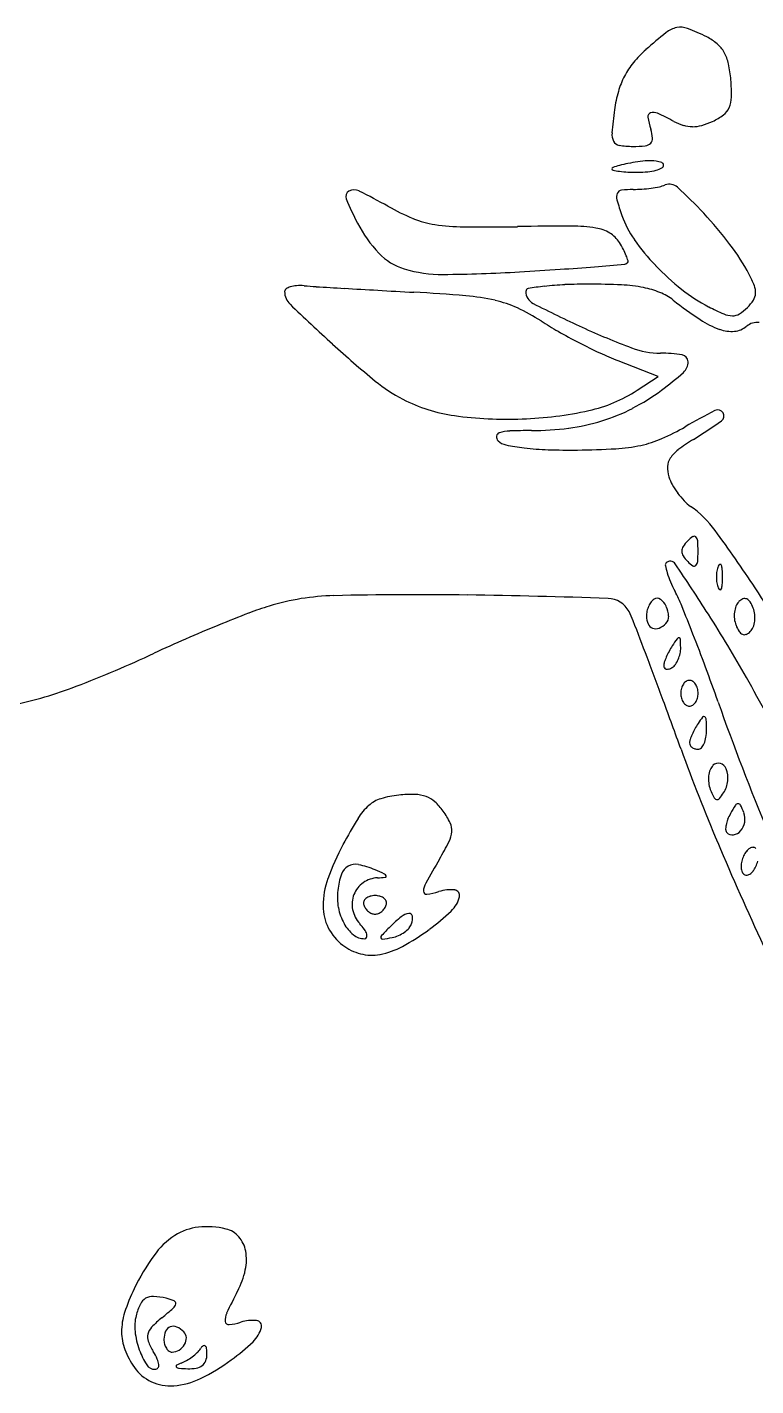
# Model space of a CAD drawing. Header units: millimetres. Extents: x 56222 to 3066687, y -650199 to -121287.
# Drawn here: x 140372.764 to 140373.82, y -185770.054 to -185768.083 of the extents above; entities that cross this region are included whole.
import ezdxf

# ---------------------------------------------------------------- set-up
doc = ezdxf.new("R2010")
doc.units = ezdxf.units.MM
doc.header["$MEASUREMENT"] = 0
doc.layers.add('$TD_AUDIT_GENERATED_(A0BDF17)', color=32, linetype='Continuous', lineweight=30)

msp = doc.modelspace()

# ---------------------------------------------------------------- linework, layer by layer
at = {"layer": '$TD_AUDIT_GENERATED_(A0BDF17)', "linetype": 'Continuous', "lineweight": 25, "ltscale": 2}
for p, q in [((140373.6786, -185768.5898), (140373.6204, -185768.5669)), ((140373.6481, -185768.6098), (140373.6786, -185768.5898))]:
    msp.add_line(p, q, dxfattribs=at)
for centre, radius, start, end in [((140374.1096, -185768.6177), 0.6733, 128.5426, 131.781), ((140373.7131, -185768.1199), 0.0369, 101.722, 128.5426), ((140373.7113, -185768.1112), 0.028, 68.9455, 101.7221), ((140373.6112, -185768.3712), 0.3066, 63.2816, 68.9454), ((140373.7154, -185768.164), 0.0747, 49.3471, 63.2816), ((140373.7339, -185768.1425), 0.0464, 29.4352, 49.347), ((140373.7744, -185768.2425), 0.1702, 131.781, 140.6091), ((140373.7219, -185768.1493), 0.0601, 12.4177, 29.4353), ((140373.7315, -185768.2073), 0.1147, 140.6092, 152.4753), ((140373.6094, -185768.1741), 0.1753, 4.7601, 12.4177), ((140373.7343, -185768.2087), 0.1179, 152.4754, 164.1577), ((140373.5311, -185768.1806), 0.2539, 359.036, 4.7602), ((140373.8027, -185768.2281), 0.189, 164.1577, 172.3599), ((140373.7458, -185768.1842), 0.0392, 336.2646, 359.036), ((140374.3893, -185768.3068), 0.7808, 172.3599, 174.8327), ((140373.6694, -185768.2129), 0.00566, 108.427, 188.3351), ((140373.6719, -185768.2204), 0.0136, 65.3784, 108.4271), ((140373.4976, -185768.6008), 0.432, 61.8428, 65.3783), ((140373.7227, -185768.1432), 0.0842, 294.4932, 306.9332), ((140373.7573, -185768.1892), 0.0266, 306.9333, 336.2646), ((140373.7731, -185768.1977), 0.1105, 188.335, 197.6066), ((140373.6059, -185768.2508), 0.065, 5.7839, 17.6066), ((140373.7359, -185768.1556), 0.073, 241.8427, 253.5205), ((140373.7282, -185768.1816), 0.0458, 253.5204, 270.073), ((140373.7282, -185768.1763), 0.0512, 270.0731, 285.5815), ((140373.7131, -185768.1222), 0.1073, 285.5815, 294.4932), ((140373.6343, -185768.2385), 0.0227, 174.8327, 206.6073), ((140373.6237, -185768.2439), 0.0108, 206.6073, 261.1959), ((140373.6584, -185768.2416), 0.0136, 275.9995, 314.0917), ((140373.6618, -185768.2451), 0.00877, 314.0916, 5.7838), ((140373.642, -185768.1252), 0.1309, 261.196, 269.9978), ((140373.642, -185768.0858), 0.1704, 269.9977, 275.9996), ((140373.6139, -185768.2888), 0.00225, 108.5114, 179.9977), ((140373.6136, -185768.2888), 0.00194, 179.9978, 259.2509), ((140373.6711, -185768.4599), 0.1827, 105.4061, 108.5115), ((140373.6431, -185768.1329), 0.1606, 259.2509, 262.6565), ((140373.6661, -185768.4417), 0.1638, 101.0578, 105.406), ((140373.6938, -185768.5833), 0.3081, 98.3473, 101.0578), ((140373.6696, -185768.4181), 0.1412, 92.4889, 98.3473), ((140373.6665, -185768.3477), 0.0707, 82.6566, 92.489), ((140373.6557, -185768.2184), 0.0749, 275.9673, 285.4061), ((140373.6705, -185768.3166), 0.0394, 69.9217, 82.6565), ((140373.6633, -185768.2462), 0.046, 285.406, 296.846), ((140373.6827, -185768.2833), 0.00384, 359.9978, 69.9218), ((140373.6821, -185768.2833), 0.00447, 296.846, 359.9977), ((140373.6421, -185768.1411), 0.1524, 262.6565, 267.2256), ((140373.6491, -185767.9965), 0.2971, 267.2256, 269.9977), ((140373.6491, -185768.1555), 0.1381, 269.9978, 275.9673), ((140373.695, -185768.328), 0.0171, 47.5339, 110.9913), ((140373.2346, -185768.3289), 0.00892, 119.0805, 202.1974), ((140373.2379, -185768.3349), 0.0158, 63.6347, 119.0804), ((140372.8606, -185769.0963), 0.8655, 60.4965, 63.6347), ((140373.6318, -185768.3297), 0.0135, 156.644, 195.9828), ((140373.6265, -185768.3274), 0.00773, 97.6265, 156.644), ((140373.6425, -185768.4468), 0.1282, 89.9977, 97.6265), ((140373.6425, -185768.1526), 0.1659, 269.9977, 274.3377), ((140373.639, -185768.1066), 0.2121, 274.3377, 277.9475), ((140373.6419, -185768.1272), 0.1913, 277.9475, 281.6237), ((140373.6694, -185768.2613), 0.0544, 281.6237, 290.9914), ((140373.2313, -185768.8347), 0.704, 43.1668, 47.534), ((140373.6272, -185768.1687), 0.433, 202.1974, 207.3422), ((140373.4428, -185768.0673), 0.3167, 240.4965, 247.8063), ((140374.0311, -185768.2153), 0.4289, 195.9829, 199.2164), ((140373.4121, -185768.2799), 0.1908, 207.3421, 223.4439), ((140373.377, -185768.2285), 0.1427, 247.8063, 261.0761), ((140373.3989, -185768.0895), 0.2833, 261.0761, 269.5101), ((140373.7596, -185768.3099), 0.1413, 199.2163, 215.16), ((140373.3383, -185768.7343), 0.5572, 37.0925, 43.1668), ((140373.4223, -185765.3449), 3.0281, 269.5101, 270.9933), ((140373.5504, -185772.7301), 4.3583, 89.9611, 90.9933), ((140373.5532, -185768.5994), 0.2276, 81.1142, 89.9611), ((140373.5797, -185768.4301), 0.0562, 59.2666, 81.1142), ((140373.587, -185768.4177), 0.0418, 31.9829, 59.2666), ((140373.4841, -185768.482), 0.1632, 27.9222, 31.9829), ((140373.5463, -185768.449), 0.0927, 21.7222, 27.9221), ((140373.9164, -185768.1995), 0.3331, 215.16, 223.5622), ((140373.5206, -185768.5965), 0.3287, 28.0733, 37.0925), ((140373.3342, -185768.3537), 0.0835, 223.4439, 253.3072), ((140372.5251, -185755.6602), 12.8144, 274.75129, 274.94793), ((140373.6298, -185768.4206), 0.00621, 274.9479, 314.9977), ((140373.5608, -185768.4432), 0.0771, 15.9115, 21.7221), ((140373.6321, -185768.4229), 0.003, 314.9978, 15.9116), ((140373.9343, -185768.1824), 0.3579, 223.5622, 231.7609), ((140373.3653, -185768.2499), 0.1919, 253.3072, 270.4925), ((140373.3478, -185766.2167), 2.2252, 270.4925, 273.3453), ((140373.114, -185762.2169), 6.2318, 273.34531, 273.88641), ((140373.3106, -185765.1106), 3.3314, 273.8865, 274.7512), ((140373.6751, -185768.5141), 0.1536, 21.3765, 28.0734), ((140373.1417, -185768.4666), 0.00475, 124.3646, 179.9979), ((140373.1624, -185768.4666), 0.0255, 179.9978, 226.2325), ((140373.1515, -185768.4811), 0.0222, 106.622, 124.3645), ((140373.1568, -185768.4988), 0.0407, 93.5998, 106.6222), ((140373.159, -185768.5328), 0.0748, 85.3442, 93.5999), ((140373.2355, -185767.5931), 0.868, 265.3443, 266.5069), ((140374.3315, -185749.6365), 18.8581, 266.50701, 266.63122), ((140374.2941, -185750.2718), 18.2216, 266.63129, 266.78439), ((140374.6394, -185744.1264), 24.3768, 266.78446, 266.90753), ((140373.1859, -185771.0297), 2.5658, 85.2229, 86.9076), ((140373.4909, -185768.4664), 0.00419, 99.1355, 179.9978), ((140373.5064, -185768.4664), 0.0197, 179.9978, 242.8722), ((140373.5706, -185768.9623), 0.5065, 96.4514, 99.1355), ((140373.5614, -185768.881), 0.4246, 92.4306, 96.4514), ((140373.5787, -185769.2869), 0.831, 89.9977, 92.4306), ((140373.5786, -185769.4277), 0.9717, 87.2429, 89.9978), ((140373.6143, -185768.6884), 0.2316, 79.2488, 87.2429), ((140373.6345, -185768.5819), 0.1231, 67.7287, 79.2487), ((140373.6499, -185768.5443), 0.0825, 52.1824, 67.7287), ((140373.8644, -185768.2711), 0.245, 231.7609, 242.6534), ((140373.7934, -185768.4678), 0.0266, 356.8538, 21.3766), ((140375.4875, -185766.0392), 3.3868, 226.2325, 227.6628), ((140373.3737, -185768.7825), 0.3108, 77.2519, 85.2229), ((140373.4068, -185768.636), 0.1605, 65.0639, 77.2518), ((140374.3212, -185766.876), 1.8067, 242.8723, 245.3792), ((140374.1066, -185767.9559), 0.6624, 232.1824, 236.3567), ((140373.9105, -185768.182), 0.3453, 242.6534, 246.6607), ((140373.761, -185768.4428), 0.0665, 314.9977, 327.0643), ((140373.8002, -185768.4682), 0.0197, 327.0643, 356.8538), ((140373.3575, -185768.7421), 0.2776, 56.9765, 65.064), ((140373.8109, -185768.4002), 0.1287, 236.3567, 250.4146), ((140373.787, -185768.4683), 0.0335, 246.6607, 268.882), ((140373.7867, -185768.4833), 0.0185, 268.8822, 302.0128), ((140373.762, -185768.4438), 0.0651, 302.0128, 314.9977), ((140373.759, -185768.1244), 0.4591, 236.9765, 240.5714), ((140373.982, -185767.7291), 0.913, 240.5714, 242.7208), ((140374.0353, -185767.4998), 1.1205, 245.3792, 249.3485), ((140373.7851, -185768.4728), 0.0516, 250.4146, 274.7169), ((140373.7867, -185768.4926), 0.0317, 274.7168, 309.6879), ((140373.8227, -185768.5359), 0.0246, 84.2875, 129.6879), ((140374.3533, -185767.2841), 1.7028, 227.6629, 230.4153), ((140373.9806, -185767.7318), 0.91, 242.7209, 244.8717), ((140373.7826, -185768.1539), 0.4437, 244.8718, 248.5526), ((140373.6821, -185768.4371), 0.1188, 249.3484, 269.9977), ((140373.682, -185768.7438), 0.1879, 80.4008, 89.9977), ((140373.7117, -185768.5687), 0.0103, 1.4532, 80.4009), ((140373.409, -185768.2401), 0.4604, 306.5878, 311.6978), ((140373.702, -185768.5689), 0.02, 311.6978, 1.4531), ((140373.4117, -185768.423), 0.225, 230.4153, 242.6533), ((140373.4152, -185768.4162), 0.2326, 242.6534, 262.0886), ((140373.5336, -185768.4351), 0.2089, 282.3068, 303.2315), ((140373.4983, -185768.3603), 0.3106, 297.4308, 306.5878), ((140373.4603, -185768.099), 0.5529, 272.1873, 282.3068), ((140373.5171, -185768.3967), 0.2697, 287.2497, 297.4308), ((140374.1265, -185769.36), 0.8082, 116.8931, 120.3698), ((140373.7651, -185768.6474), 0.00922, 32.8411, 116.8931), ((140373.7656, -185768.6471), 0.00865, 305.2181, 32.8411), ((140373.46, -185768.0932), 0.5587, 262.0887, 272.1873), ((140373.4948, -185768.252), 0.4163, 269.9977, 277.4555), ((140373.5113, -185768.3779), 0.2894, 277.4555, 287.2497), ((140373.5565, -185768.3872), 0.3193, 293.558, 300.3696), ((140373.3095, -185768.0009), 0.7996, 301.7152, 305.218), ((140373.45, -185768.6771), 0.00591, 106.8543, 172.3744), ((140373.452, -185768.6774), 0.00795, 172.3744, 224.9977), ((140373.4624, -185768.667), 0.0226, 224.9978, 258.377), ((140373.4657, -185768.7289), 0.06, 92.136, 106.8543), ((140373.4948, -185769.5092), 0.8409, 89.9978, 92.136), ((140373.6194, -185768.5315), 0.1619, 282.235, 293.558), ((140373.8952, -185768.9488), 0.3147, 121.7152, 126.6529), ((140373.5209, -185768.3823), 0.3133, 258.3771, 263.2643), ((140373.5337, -185768.2743), 0.4221, 263.2643, 267.9954), ((140373.5515, -185767.7668), 0.9298, 267.9954, 270.6166), ((140373.5488, -185767.5206), 1.176, 270.6166, 273.3349), ((140373.6034, -185768.4576), 0.2375, 273.3349, 282.2351), ((140373.7358, -185768.7345), 0.0475, 126.6528, 146.594), ((140373.7352, -185768.7222), 0.0431, 177.6087, 197.5271), ((140373.716, -185768.7214), 0.0238, 146.594, 177.6086), ((140373.754, -185768.7163), 0.0628, 197.5272, 208.9187), ((140373.7996, -185768.6911), 0.1148, 208.9187, 216.1669), ((140373.7995, -185768.6912), 0.1147, 216.167, 223.4171), ((140373.7615, -185768.7272), 0.0624, 223.4171, 234.8569), ((140373.6366, -185768.9046), 0.1546, 36.2732, 54.8569), ((140373.7546, -185768.8613), 0.0468, 123.168, 134.9977), ((140373.7309, -185768.8251), 0.0035, 44.9977, 123.168), ((140373.7271, -185768.8289), 0.00888, 4.1703, 44.9977), ((140372.0378, -185770.0778), 2.1376, 33.5488, 36.2732), ((140373.7251, -185768.8432), 0.0123, 146.363, 179.9978), ((140373.7251, -185768.8432), 0.0123, 179.9977, 213.6324), ((140373.7591, -185768.8659), 0.0532, 134.9978, 146.363), ((140373.5306, -185768.8432), 0.2059, 359.9977, 4.1703), ((140373.5306, -185768.8432), 0.2059, 355.8252, 359.9977), ((140373.6935, -185768.8634), 0.00449, 134.9977, 191.676), ((140373.6963, -185768.8663), 0.0085, 34.1027, 134.9978), ((140371.0975, -185770.626), 3.147, 32.5083, 34.1027), ((140373.7591, -185768.8206), 0.0532, 213.6324, 224.9977), ((140373.7546, -185768.8252), 0.0468, 224.9977, 236.8275), ((140373.7271, -185768.8576), 0.00888, 314.9978, 355.8252), ((140373.7705, -185768.867), 0.00517, 118.3501, 158.0232), ((140373.7688, -185768.8638), 0.0015, 21.9723, 118.3502), ((140373.7966, -185768.8421), 0.1098, 191.676, 197.2626), ((140373.8152, -185768.8364), 0.1293, 197.2627, 203.2984), ((140373.7309, -185768.8614), 0.0035, 236.8275, 314.9978), ((140373.8193, -185768.8807), 0.0562, 171.2978, 179.9978), ((140373.8193, -185768.8807), 0.0562, 179.9977, 188.6977), ((140373.7953, -185768.877), 0.0319, 158.0233, 171.2979), ((140373.7509, -185768.871), 0.0208, 4.0059, 21.9723), ((140373.6127, -185768.8807), 0.1593, 359.9977, 4.006), ((140373.6127, -185768.8807), 0.1593, 355.9895, 359.9977), ((140373.8991, -185768.8002), 0.2207, 203.2984, 207.3421), ((140373.4755, -185769.0193), 0.2563, 22.1557, 27.3421), ((140373.7953, -185768.8844), 0.0319, 188.6976, 201.9722), ((140373.7705, -185768.8944), 0.00517, 201.9722, 241.6454), ((140373.7688, -185768.8976), 0.0015, 241.6453, 338.0232), ((140373.7509, -185768.8904), 0.0208, 338.0232, 355.9896), ((140371.3193, -185770.5543), 2.9997, 30.9614, 33.5488), ((140373.2171, -185769.2589), 0.3513, 91.409, 106.9435), ((140373.3288, -185773.7974), 4.8911, 89.1424, 91.409), ((140373.235, -185780.0641), 11.1586, 88.09473, 89.14255), ((140373.6048, -185768.9474), 0.0357, 27.9168, 88.0948), ((140373.6961, -185768.9369), 0.0342, 143.7706, 155.8225), ((140373.6807, -185768.9257), 0.0152, 121.7153, 143.7707), ((140373.677, -185768.9197), 0.0082, 53.6601, 121.7152), ((140373.6657, -185768.9351), 0.0274, 25.7573, 53.6601), ((140373.8087, -185768.9296), 0.0185, 134.9977, 158.7315), ((140373.8088, -185768.9296), 0.0186, 112.692, 134.9976), ((140373.8043, -185768.9189), 0.00694, 66.2025, 112.6921), ((140373.8026, -185768.9227), 0.0111, 31.9844, 66.2025), ((140373.7684, -185768.9441), 0.0515, 20.9913, 31.9844), ((140373.8211, -185770.8551), 2.0582, 110.963, 112.2663), ((140373.2463, -185769.3545), 0.4513, 106.9435, 110.9629), ((140373.5277, -185768.9882), 0.123, 20.9587, 27.9168), ((140373.695, -185768.9376), 0.0334, 167.2027, 179.9977), ((140373.6877, -185768.9376), 0.0261, 179.9978, 204.9349), ((140373.7005, -185768.9389), 0.0391, 155.8227, 167.2028), ((140373.6799, -185768.9382), 0.0141, 314.9978, 2.514), ((140373.6572, -185768.9392), 0.0367, 2.514, 25.7572), ((140371.1168, -185769.9797), 2.803, 21.2584, 22.1556), ((140372.0485, -185770.02), 2.0194, 29.4711, 32.5083), ((140373.8307, -185768.9368), 0.0418, 173.0248, 186.4284), ((140373.8264, -185768.9372), 0.0374, 186.4283, 200.9913), ((140373.8255, -185768.9361), 0.0365, 158.7316, 173.0249), ((140373.7815, -185768.9391), 0.0374, 6.4283, 20.9913), ((140373.7772, -185768.9396), 0.0418, 353.0248, 6.4284), ((140373.9129, -185771.0791), 2.3002, 112.2664, 113.564), ((140361.8127, -185773.4755), 12.6679, 20.70283, 20.9586), ((140373.6748, -185768.9436), 0.012, 204.935, 249.5737), ((140373.6752, -185768.9428), 0.0129, 249.5737, 292.1851), ((140373.6688, -185768.9271), 0.0298, 292.1853, 314.9977), ((140373.8396, -185768.9322), 0.0515, 200.9913, 211.9844), ((140373.8053, -185768.9536), 0.0111, 211.9845, 246.2025), ((140373.7991, -185768.9467), 0.0186, 292.692, 314.9976), ((140373.7992, -185768.9467), 0.0185, 314.9977, 338.7315), ((140373.7824, -185768.9402), 0.0365, 338.7316, 353.0249), ((140373.7845, -185770.7847), 1.9791, 113.564, 115.0165), ((140373.7894, -185769.039), 0.1076, 147.1252, 152.0168), ((140373.96, -185769.1493), 0.3107, 144.7823, 147.1251), ((140373.7085, -185768.9718), 0.00287, 79.0214, 144.7822), ((140373.7086, -185768.9713), 0.00236, 3.2894, 79.0216), ((140373.4653, -185768.9852), 0.246, 0.5166, 3.2891), ((140370.9037, -185770.0626), 3.0317, 20.2839, 21.2584), ((140373.8036, -185768.9574), 0.00694, 246.2025, 292.6921), ((140372.2278, -185767.4488), 1.7022, 290.8866, 295.0165), ((140365.96, -185771.9081), 8.2344, 20.23734, 20.70281), ((140373.7754, -185769.0331), 0.0924, 156.9018, 161.8819), ((140373.7895, -185769.0391), 0.1077, 152.0168, 156.9018), ((140373.6719, -185768.9849), 0.039, 324.8211, 336.9018), ((140373.666, -185768.9824), 0.0454, 336.9018, 348.2126), ((140373.6708, -185768.9834), 0.0406, 348.2125, 0.5165), ((140373.7043, -185769.0098), 0.0176, 161.8819, 178.9133), ((140373.6921, -185769.0096), 0.00543, 178.9132, 214.6758), ((140373.691, -185769.0103), 0.00407, 214.676, 259.0215), ((140373.6918, -185769.0066), 0.00791, 259.0214, 288.3145), ((140373.6872, -185768.9927), 0.0226, 288.3145, 301.7152), ((140373.6904, -185768.9979), 0.0164, 301.7153, 324.821), ((140370.4358, -185770.2355), 3.5305, 19.4147, 20.284), ((140372.6053, -185768.4381), 0.6433, 282.3472, 290.8865), ((140373.7321, -185769.0474), 0.0203, 146.3076, 165.1554), ((140373.7274, -185769.0442), 0.0147, 123.7162, 146.3076), ((140373.724, -185769.0392), 0.00858, 89.9978, 123.7162), ((140373.724, -185769.0392), 0.00858, 56.2793, 89.9977), ((140373.7206, -185769.0442), 0.0147, 33.6879, 56.2792), ((140373.7159, -185769.0474), 0.0203, 14.8401, 33.6879), ((140370.4899, -185770.9007), 3.8096, 27.5825, 29.4712), ((140361.2854, -185773.6315), 13.2165, 19.91077, 20.23735), ((140373.7395, -185769.0493), 0.028, 165.1554, 179.9978), ((140373.7395, -185769.0493), 0.028, 179.9976, 194.8401), ((140373.7321, -185769.0513), 0.0203, 194.8401, 213.6879), ((140373.7159, -185769.0513), 0.0203, 326.3076, 345.1554), ((140373.7085, -185769.0493), 0.028, 359.9976, 14.8401), ((140373.7085, -185769.0493), 0.028, 345.1554, 359.9978), ((140373.7274, -185769.0544), 0.0147, 213.6879, 236.2792), ((140373.724, -185769.0595), 0.00858, 236.2793, 269.9977), ((140373.724, -185769.0595), 0.00858, 269.9978, 303.7162), ((140373.7206, -185769.0544), 0.0147, 303.7162, 326.3076), ((140377.1116, -185767.8827), 3.5478, 199.4147, 202.7049), ((140373.8332, -185769.1556), 0.1151, 147.1251, 151.6708), ((140373.8378, -185769.1585), 0.1206, 141.8097, 147.1252), ((140373.7448, -185769.0854), 0.00234, 52.7026, 141.8098), ((140373.743, -185769.0878), 0.00534, 2.9759, 52.7026), ((140373.4184, -185769.1047), 0.3304, 0.3877, 2.9757), ((140373.7401, -185769.1215), 0.0159, 161.1058, 178.8282), ((140373.8145, -185769.147), 0.0945, 156.3617, 161.1058), ((140373.829, -185769.1533), 0.1104, 151.6709, 156.3617), ((140373.7103, -185769.107), 0.0381, 336.3618, 350.6479), ((140373.6852, -185769.1029), 0.0636, 350.6479, 0.3876), ((140376.3485, -185768.1755), 2.8043, 199.9108, 202.8852), ((140373.7312, -185769.1213), 0.00703, 178.828, 209.2043), ((140373.7337, -185769.1199), 0.0099, 209.2043, 232.7025), ((140373.7354, -185769.1177), 0.0127, 232.7026, 253.1591), ((140373.7365, -185769.1141), 0.0164, 253.1591, 269.9977), ((140373.7365, -185769.1241), 0.00645, 269.9977, 317.5615), ((140373.7247, -185769.1133), 0.0225, 317.5616, 336.3616), ((140373.771, -185769.1667), 0.0181, 134.9977, 159.3496), ((140373.7659, -185769.1616), 0.011, 74.5283, 134.9978), ((140373.7654, -185769.1635), 0.0129, 20.9913, 74.5283), ((140373.7948, -185769.174), 0.0432, 173.5863, 186.8503), ((140373.7888, -185769.1734), 0.0372, 159.3496, 173.5862), ((140373.7368, -185769.1711), 0.0432, 328.2803, 352.9648), ((140373.7434, -185769.1719), 0.0364, 352.9648, 20.9913), ((140373.3164, -185769.3332), 0.1369, 95.8551, 106.9659), ((140373.3224, -185769.3918), 0.1958, 88.9774, 95.8552), ((140373.325, -185769.2471), 0.051, 70.2748, 88.9773), ((140373.7913, -185769.1745), 0.0397, 186.8503, 200.9912), ((140373.8757, -185769.1421), 0.1301, 200.9913, 206.4077), ((140373.7178, -185769.1593), 0.0655, 319.4885, 328.2803), ((140373.3138, -185769.2739), 0.0826, 131.601, 148.552), ((140373.2902, -185769.2473), 0.0471, 106.9659, 131.601), ((140373.3293, -185769.2351), 0.0383, 47.8963, 70.2748), ((140373.3013, -185769.2661), 0.08, 35.0062, 47.8963), ((140373.7648, -185769.1971), 0.00632, 206.4077, 255.1649), ((140373.7643, -185769.1991), 0.00427, 255.1649, 319.4887), ((140373.9943, -185769.3418), 0.2417, 147.4496, 150.7652), ((140373.7949, -185769.2145), 0.00504, 93.9529, 147.4497), ((140373.7948, -185769.2131), 0.00362, 25.9166, 93.9529), ((140373.6731, -185769.2722), 0.1389, 20.9914, 25.9164), ((140373.8883, -185769.6252), 0.756, 148.552, 151.8811), ((140373.2646, -185769.2918), 0.1249, 25.8561, 35.0062), ((140373.3546, -185769.2482), 0.0249, 355.6019, 25.8561), ((140373.8229, -185769.2492), 0.0466, 158.7308, 169.2969), ((140373.8427, -185769.257), 0.0679, 150.7652, 158.7309), ((140373.7776, -185769.2316), 0.0269, 319.6849, 349.9062), ((140373.7786, -185769.2318), 0.0259, 349.9061, 20.9914), ((140373.3409, -185769.2471), 0.0386, 333.2144, 355.6019), ((140373.8083, -185769.2465), 0.0318, 169.2969, 181.6793), ((140373.7824, -185769.2473), 0.00586, 181.6793, 224.9978), ((140373.7863, -185769.2433), 0.0115, 224.9977, 278.6384), ((140373.7856, -185769.2384), 0.0164, 278.6384, 319.6849), ((140373.5477, -185769.4433), 0.3699, 151.8811, 160.246), ((140372.9825, -185769.0662), 0.4401, 329.4566, 333.2144), ((140377.8677, -185767.5342), 4.4532, 202.8853, 204.9887), ((140373.8208, -185769.2894), 0.0178, 121.7152, 142.5599), ((140373.8165, -185769.2823), 0.00955, 91.6492, 121.7153), ((140373.8164, -185769.2787), 0.00591, 48.5866, 91.6492), ((140374.7505, -185770.1094), 1.6127, 149.4566, 150.8827), ((140373.8317, -185769.3006), 0.0328, 166.3443, 179.9977), ((140373.8394, -185769.3025), 0.0407, 154.7241, 166.3443), ((140373.8357, -185769.3008), 0.0366, 142.56, 154.7241), ((140373.7835, -185769.2833), 0.0407, 334.7241, 346.3443), ((140373.3294, -185769.3488), 0.1162, 161.3585, 173.2737), ((140373.2391, -185769.3184), 0.0208, 118.8739, 161.3585), ((140373.2396, -185769.3193), 0.0219, 77.8349, 118.8738), ((140373.2168, -185769.4253), 0.1303, 66.8388, 77.8349), ((140373.0523, -185769.8098), 0.5486, 65.2752, 66.8389), ((140373.264, -185769.1291), 0.188, 272.3649, 275.7474), ((140373.2798, -185769.3156), 0.00454, 17.9351, 65.2752), ((140373.2827, -185769.3147), 0.00152, 275.7473, 17.9351), ((140373.8231, -185769.3006), 0.0242, 179.9978, 195.8567), ((140373.8087, -185769.3048), 0.00915, 195.8566, 228.5865), ((140373.8065, -185769.3072), 0.00591, 228.5866, 271.6492), ((140373.8064, -185769.3035), 0.00955, 271.6492, 301.7153), ((140373.8021, -185769.2965), 0.0178, 301.7152, 322.5599), ((140373.7871, -185769.2851), 0.0366, 322.56, 334.7241), ((140373.3107, -185769.3581), 0.118, 160.2459, 179.8488), ((140373.2971, -185769.345), 0.0837, 173.2738, 190.4978), ((140373.272, -185769.3546), 0.0371, 124.6988, 158.6981), ((140373.2734, -185769.3567), 0.0397, 92.3648, 124.6988), ((140373.3635, -185769.3369), 0.0252, 150.8827, 178.9876), ((140373.3776, -185769.3903), 0.056, 83.7807, 107.6066), ((140373.3828, -185769.3426), 0.00795, 345.8013, 83.7807), ((140373.2735, -185769.3552), 0.0388, 158.6981, 191.8204), ((140373.2595, -185769.3537), 0.00819, 162.1424, 198.4327), ((140373.2606, -185769.3541), 0.0094, 129.4062, 162.1424), ((140373.2643, -185769.3586), 0.0152, 104.8528, 129.4061), ((140373.268, -185769.3726), 0.0298, 89.9977, 104.8527), ((140373.268, -185769.3726), 0.0298, 75.1428, 89.9978), ((140373.2718, -185769.3586), 0.0152, 50.5894, 75.1427), ((140373.2755, -185769.3541), 0.0094, 17.8531, 50.5893), ((140373.2766, -185769.3537), 0.00819, 341.5628, 17.8531), ((140373.3427, -185769.3365), 0.00432, 178.9876, 277.3219), ((140373.3305, -185769.242), 0.0997, 277.322, 287.6065), ((140373.3486, -185769.3339), 0.0433, 313.619, 345.8013), ((140373.2625, -185769.358), 0.0698, 179.8489, 206.7205), ((140373.2901, -185769.3463), 0.0765, 190.4979, 208.9092), ((140373.2782, -185769.3542), 0.0436, 191.8203, 222.1425), ((140373.2703, -185769.3501), 0.0196, 198.4326, 215.2756), ((140373.2725, -185769.3486), 0.0223, 215.2756, 230.5893), ((140373.2712, -185769.3502), 0.0202, 230.5893, 246.6931), ((140373.268, -185769.3574), 0.0123, 246.693, 269.9978), ((140373.268, -185769.3574), 0.0123, 269.9977, 293.3025), ((140373.2649, -185769.3502), 0.0202, 293.3024, 309.4062), ((140373.2636, -185769.3486), 0.0223, 309.4062, 324.7199), ((140373.2658, -185769.3501), 0.0196, 324.7198, 341.5628), ((140373.4307, -185769.5288), 0.1992, 128.7452, 134.9978), ((140373.3205, -185769.3914), 0.023, 98.1399, 128.7452), ((140373.3178, -185769.373), 0.00441, 7.2791, 98.1399), ((140373.2974, -185769.3756), 0.025, 341.582, 7.2791), ((140373.1547, -185769.1304), 0.3243, 306.3288, 313.619), ((140373.2657, -185769.3564), 0.0733, 206.7205, 232.6224), ((140373.2722, -185769.3562), 0.0561, 208.9092, 230.6723), ((140373.1812, -185769.442), 0.0872, 35.0671, 42.1425), ((140373.2316, -185769.4066), 0.0257, 17.4913, 35.0672), ((140373.7891, -185769.8872), 0.706, 134.9977, 136.4276), ((140373.1435, -185769.1153), 0.3431, 298.584, 306.3288), ((140373.2867, -185769.3621), 0.0414, 305.396, 317.9847), ((140373.3042, -185769.3778), 0.0178, 317.9847, 341.582), ((140373.2644, -185769.3581), 0.0712, 232.6224, 255.8981), ((140373.2528, -185769.3799), 0.0254, 230.6724, 269.9977), ((140373.2528, -185769.402), 0.00333, 269.9978, 336.1492), ((140373.2501, -185769.4008), 0.0063, 336.1492, 17.4912), ((140373.2806, -185769.4034), 0.00417, 136.4274, 190.8026), ((140373.2786, -185769.4038), 0.00215, 190.8027, 278.4111), ((140373.2326, -185769.0925), 0.3168, 278.4111, 280.9662), ((140373.2846, -185769.3607), 0.0437, 280.9661, 293.6417), ((140373.2827, -185769.3564), 0.0483, 293.6416, 305.396), ((140373.2632, -185769.3626), 0.0666, 255.8982, 280.358), ((140373.2557, -185769.321), 0.1088, 280.358, 298.584), ((140373.0204, -185769.9018), 0.0786, 96.2538, 123.0603), ((140373.0243, -185769.9376), 0.1146, 76.046, 96.2537), ((140373.0433, -185769.8613), 0.036, 41.0009, 76.046), ((140373.039, -185769.9303), 0.1126, 123.0604, 144.5818), ((140373.0376, -185769.8663), 0.0436, 10.6133, 41.0009), ((140373.2232, -185770.0613), 0.3386, 144.5817, 154.0526), ((140373.0136, -185769.8708), 0.068, 347.2455, 10.6133), ((140372.9555, -185769.8576), 0.1276, 332.6534, 347.2454), ((140373.1506, -185770.026), 0.2579, 154.0526, 162.3067), ((140372.9448, -185769.9431), 0.0188, 120.0059, 155.2383), ((140372.9454, -185769.9442), 0.0201, 86.2403, 120.0058), ((140372.9389, -185770.0435), 0.1196, 77.2214, 86.2404), ((140372.9492, -185769.9978), 0.0727, 67.724, 77.2214), ((140373.9569, -185770.3756), 0.9999, 152.6534, 154.7075), ((140373.02, -185769.9778), 0.1017, 155.2384, 165.3427), ((140372.62, -185769.5416), 0.5347, 309.3495, 311.6536), ((140372.9676, -185769.9323), 0.0118, 311.6536, 347.5169), ((140372.9753, -185769.9341), 0.00383, 347.5169, 67.7241), ((140372.9923, -185769.9755), 0.0918, 162.3067, 180.1455), ((140372.9821, -185769.9679), 0.0625, 165.3427, 186.5379), ((140373.0768, -185770.0987), 0.1858, 129.3494, 135.6091), ((140373.0737, -185769.9582), 0.023, 154.7075, 185.7347), ((140373.0559, -185769.96), 0.00509, 185.7347, 275.7866), ((140373.0479, -185769.8814), 0.0841, 275.7866, 287.6066), ((140373.0903, -185770.0149), 0.056, 83.7807, 107.6066), ((140373.0955, -185769.9671), 0.00795, 345.8013, 83.7807), ((140372.9728, -185769.9755), 0.0723, 180.1455, 200.7593), ((140373.0398, -185769.9613), 0.1206, 186.5379, 199.5038), ((140372.9551, -185769.983), 0.0171, 165.5911, 201.2789), ((140372.9599, -185769.9843), 0.0221, 135.6091, 165.5912), ((140372.9907, -185769.9862), 0.0288, 156.3333, 179.9977), ((140372.9917, -185769.9862), 0.0298, 179.9977, 193.9263), ((140372.9752, -185769.9794), 0.0118, 110.4604, 156.3333), ((140372.9756, -185769.9802), 0.0127, 66.6769, 110.4604), ((140372.9677, -185769.9986), 0.0327, 44.9978, 66.6769), ((140372.9819, -185769.9843), 0.0125, 1.7173, 44.9977), ((140372.9755, -185769.9845), 0.0189, 329.9557, 1.7174), ((140373.0612, -185769.9585), 0.0433, 313.619, 345.8013), ((140373.016, -185769.9592), 0.1184, 200.7593, 215.0062), ((140373.0218, -185769.9677), 0.1014, 199.5038, 213.1973), ((140373.0271, -185769.9549), 0.0945, 201.2787, 211.3556), ((140372.8495, -185770.0632), 0.1135, 25.1091, 31.3555), ((140372.9831, -185769.9883), 0.0209, 193.9263, 212.0988), ((140372.9777, -185769.9917), 0.0144, 212.0987, 234.3478), ((140372.9737, -185769.9972), 0.00769, 234.3477, 269.9977), ((140372.9737, -185769.9852), 0.0197, 269.9977, 301.7408), ((140372.972, -185769.9824), 0.023, 301.7407, 329.9555), ((140372.9559, -185769.9489), 0.0784, 306.7861, 313.6025), ((140372.9864, -185769.9809), 0.0343, 313.6025, 326.2602), ((140373.031, -185770.0107), 0.0194, 129.4603, 146.2602), ((140373.0201, -185769.9975), 0.00229, 49.0859, 129.4604), ((140373.0177, -185770.0003), 0.00601, 7.2776, 49.0859), ((140372.9521, -185770.0087), 0.0722, 0.4991, 7.2775), ((140372.8674, -185769.755), 0.3243, 306.3288, 313.619), ((140372.9492, -185770.0152), 0.0147, 213.1973, 269.9977), ((140372.9295, -185770.0257), 0.0252, 6.0176, 25.1089), ((140372.9477, -185770.0238), 0.00686, 323.438, 6.0175), ((140372.9809, -185770.0253), 0.00146, 119.8856, 229.0859), ((140373.004, -185770.0656), 0.0479, 110.8378, 119.8856), ((140372.9678, -185769.9704), 0.0539, 290.8378, 300.0868), ((140372.9532, -185769.9453), 0.0829, 300.0867, 306.7861), ((140373.005, -185770.0077), 0.0207, 280.2631, 306.7861), ((140372.8914, -185769.7877), 0.2838, 295.848, 306.3288), ((140373.0083, -185770.012), 0.0153, 306.7861, 338.7594), ((140372.9987, -185770.0083), 0.0256, 338.7594, 0.4991), ((140372.9697, -185769.9916), 0.0619, 215.0062, 245.2595), ((140372.9492, -185770.0248), 0.00506, 269.9977, 323.4379), ((140372.9677, -185769.9452), 0.1088, 274.4036, 295.848), ((140372.9847, -185770.0208), 0.0074, 229.0857, 265.0831), ((140373.0048, -185769.7878), 0.2413, 265.0832, 267.9882), ((140372.9984, -185769.9709), 0.0581, 267.9882, 280.263), ((140372.971, -185769.9887), 0.0651, 245.2596, 274.4036)]:
    msp.add_arc(centre, radius, start, end, dxfattribs=at)

doc.saveas('drawing.dxf')
